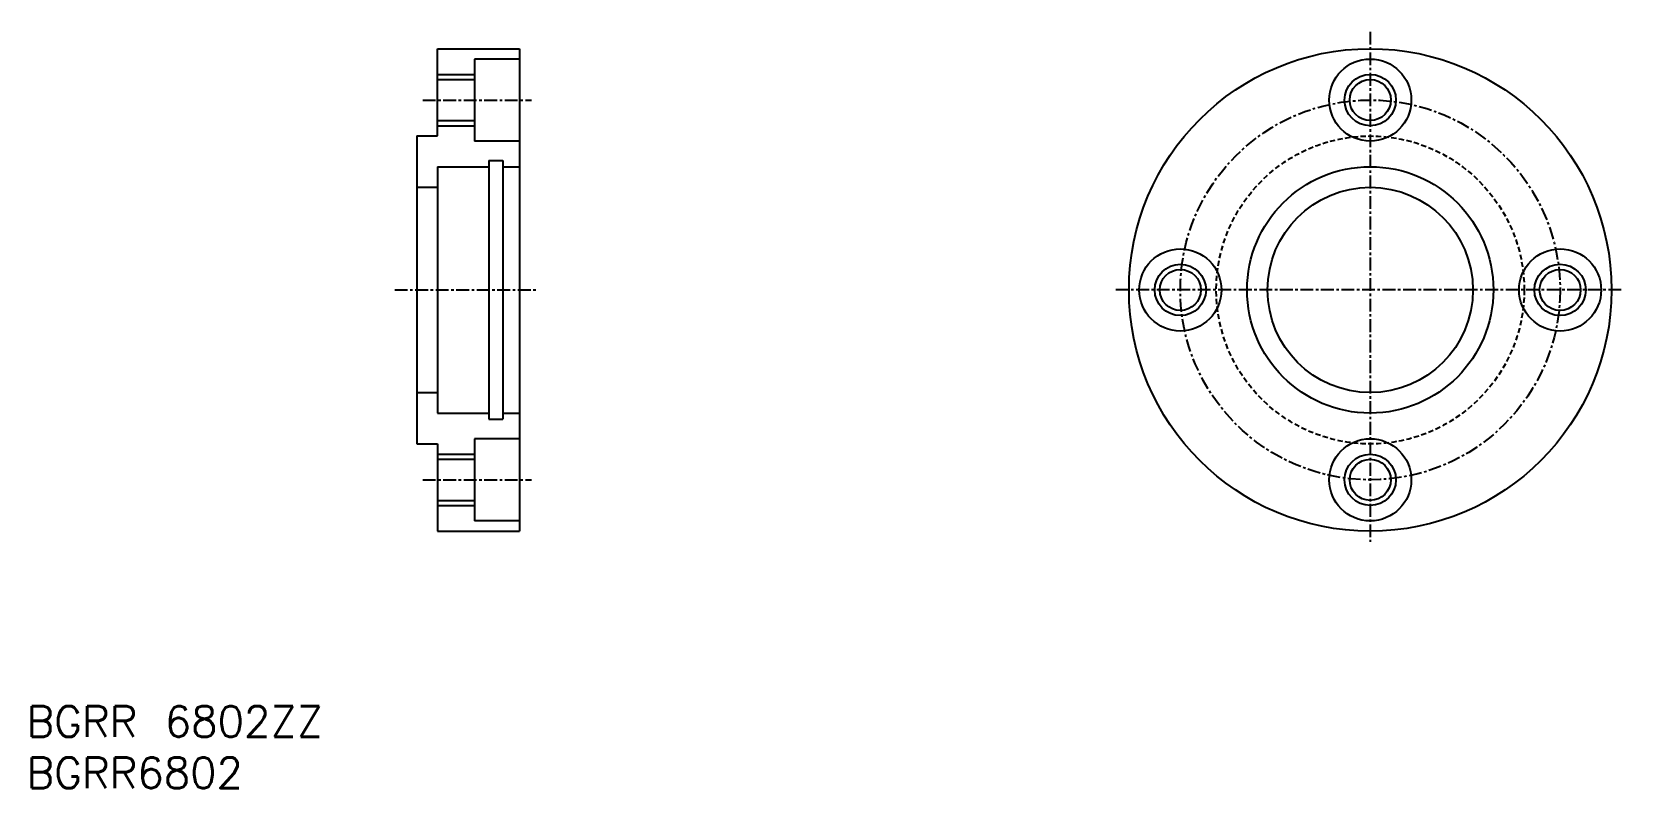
# Model space of a CAD drawing. Extents: x 45 to 200, y 37 to 111.
import ezdxf
from ezdxf.enums import TextEntityAlignment as Align

# ---------------------------------------------------------------- set-up
doc = ezdxf.new("R2010")
doc.units = 0
doc.linetypes.add('CENTER', pattern=[2, 1.25, -0.25, 0.25, -0.25])
doc.linetypes.add('DASHED', pattern=[0.75, 0.5, -0.25])
doc.layers.get('0').update_dxf_attribs({"linetype": 'CONTINUOUS'})
doc.layers.add('CENTER', color=1, linetype='CENTER')
doc.styles.get("Standard").update_dxf_attribs({"font": 'txt.shx', "bigfont": 'extfont.shx'})

msp = doc.modelspace()

# ---------------------------------------------------------------- linework, layer by layer
at = {"color": 7, "linetype": 'CONTINUOUS'}
for p, q in [((84.82, 100.84), (84.82, 109.34)), ((84.82, 109.34), (92.82, 109.34)), ((92.82, 109.34), (92.82, 62.34)), ((88.42, 108.34), (88.42, 100.34)), ((92.82, 108.34), (88.42, 108.34)), ((84.82, 106.34), (88.42, 106.34)), ((84.82, 102.34), (88.42, 102.34)), ((82.82, 100.84), (84.82, 100.84)), ((82.82, 100.84), (82.82, 70.84)), ((92.82, 100.34), (88.42, 100.34)), ((84.82, 97.84), (84.82, 73.84)), ((84.82, 97.84), (89.82, 97.84)), ((89.82, 98.44), (89.82, 73.24)), ((89.82, 98.44), (91.17, 98.44)), ((91.17, 98.44), (91.17, 73.24)), ((91.17, 97.84), (92.82, 97.84)), ((82.82, 95.84), (84.82, 95.84)), ((82.82, 75.84), (84.82, 75.84)), ((84.82, 73.84), (89.82, 73.84)), ((89.82, 73.24), (91.17, 73.24)), ((91.17, 73.84), (92.82, 73.84)), ((92.82, 71.34), (88.42, 71.34)), ((88.42, 71.34), (88.42, 63.34)), ((82.82, 70.84), (84.82, 70.84)), ((84.82, 70.84), (84.82, 62.34)), ((84.82, 69.34), (88.42, 69.34)), ((84.82, 65.34), (88.42, 65.34)), ((84.82, 62.34), (92.82, 62.34)), ((92.82, 63.34), (88.42, 63.34))]:
    msp.add_line(p, q, dxfattribs=at)
at = {"color": 3, "linetype": 'CONTINUOUS'}
for p, q in [((84.82, 106.84), (88.42, 106.84)), ((84.82, 101.84), (88.42, 101.84)), ((84.82, 69.84), (88.42, 69.84)), ((84.82, 64.84), (88.42, 64.84))]:
    msp.add_line(p, q, dxfattribs=at)
at = {"color": 7, "linetype": 'CONTINUOUS'}
for centre, radius in [((175.69, 85.84), 23.5), ((175.69, 104.34), 4), ((175.69, 104.34), 2), ((175.69, 85.84), 12), ((175.69, 85.84), 10), ((157.19, 85.84), 4), ((194.19, 85.84), 4), ((157.19, 85.84), 2), ((194.19, 85.84), 2), ((175.69, 67.34), 4), ((175.69, 67.34), 2)]:
    msp.add_circle(centre, radius, dxfattribs=at)
at = {"color": 3, "linetype": 'CONTINUOUS'}
for centre in [(175.69, 104.34), (157.19, 85.84), (194.19, 85.84), (175.69, 67.34)]:
    msp.add_circle(centre, 2.5, dxfattribs=at)
at = {"color": 3, "linetype": 'DASHED'}
msp.add_circle((175.69, 85.84), 15, dxfattribs=at)
at = {"layer": 'CENTER', "color": 1, "linetype": 'CENTER'}
for p, q in [((175.69, 110.99), (175.69, 61.3)), ((83.38, 104.34), (93.99, 104.34)), ((80.65, 85.84), (94.59, 85.84)), ((200.14, 85.84), (150.91, 85.84)), ((83.38, 67.34), (93.99, 67.34))]:
    msp.add_line(p, q, dxfattribs=at)
msp.add_circle((175.69, 85.84), 18.5, dxfattribs=at)

# ---------------------------------------------------------------- texts
at = {"color": 7, "linetype": 'CONTINUOUS'}
for s, p in [('BGRR 6802ZZ', (44.78, 43.8)), ('BGRR6802', (44.78, 38.8))]:
    msp.add_text(s, height=3, dxfattribs=at).set_placement(p, align=Align.MIDDLE_LEFT)

doc.saveas('drawing.dxf')
